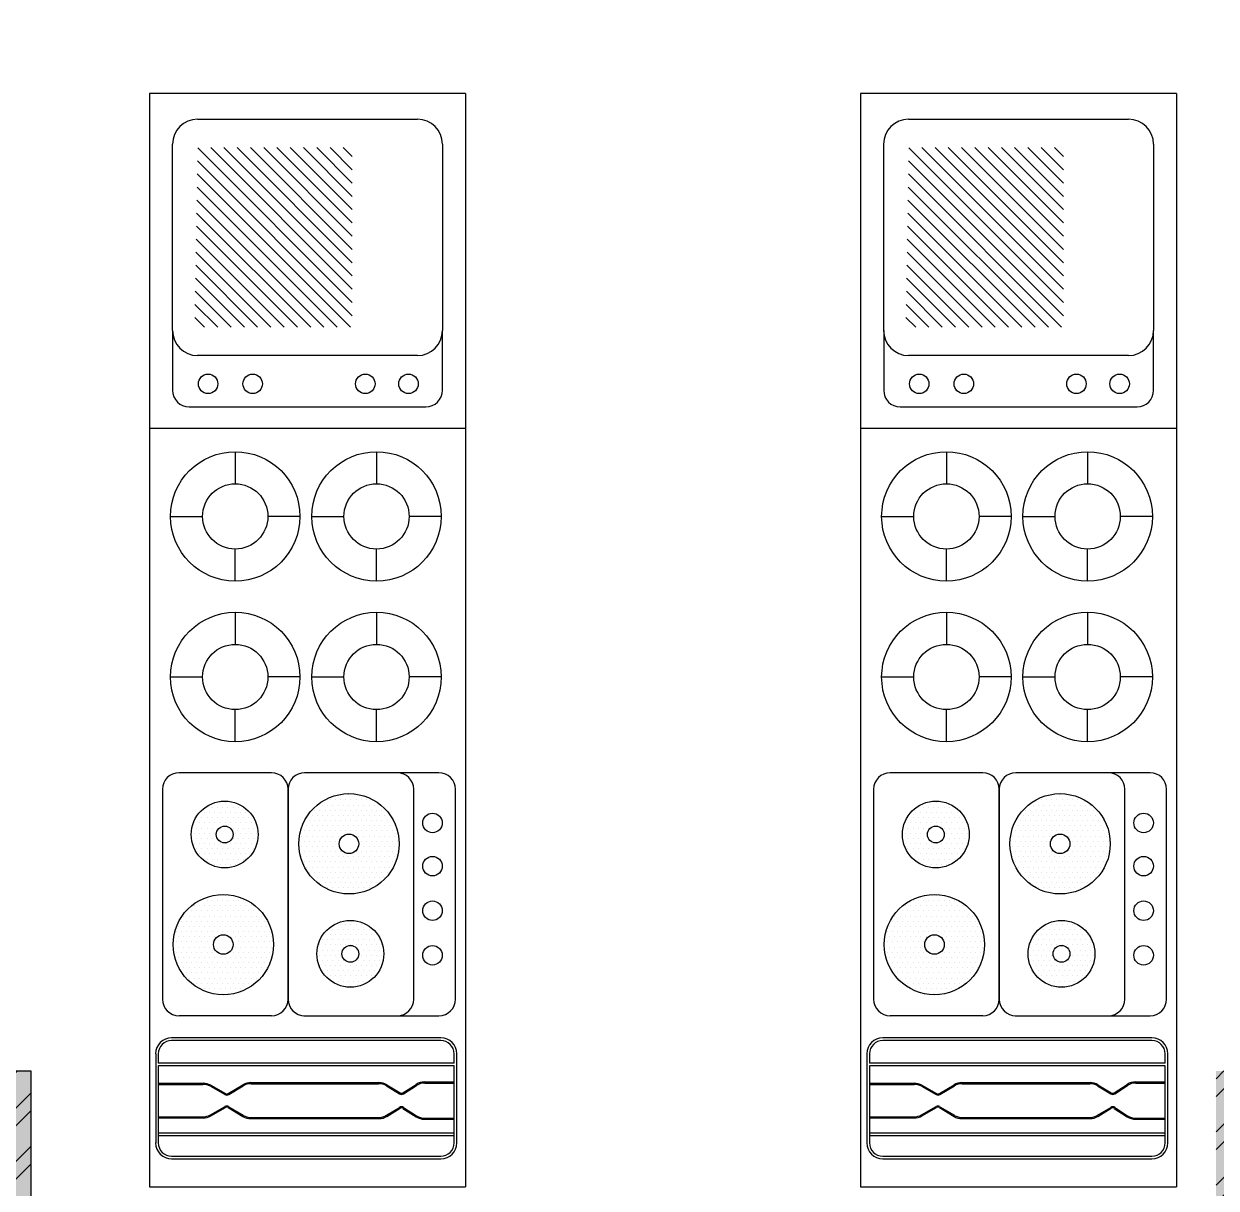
# Model space of a CAD drawing. Header units: millimetres. Extents: x 3409 to 3822, y 896 to 1108.
# Drawn here: x 3468.756 to 3471.774, y 1080.234 to 1083.181 of the extents above; entities that cross this region are included whole.
import ezdxf

# ---------------------------------------------------------------- set-up
doc = ezdxf.new("R2010")
doc.units = ezdxf.units.MM
doc.layers.add('a-epipla', color=8, linetype='Continuous')
doc.layers.add('ypostilwmata', color=232, linetype='Continuous')

# ---------------------------------------------------------------- blocks, each defined once
blk = doc.blocks.new('*X26')
at = {"color": 0}
for p, q in [((105.51402, 122.5058), (105.62727, 122.61905)), ((105.51402, 122.51641), (105.61666, 122.61905)), ((105.51402, 122.52701), (105.60606, 122.61905)), ((105.51402, 122.53762), (105.59545, 122.61905)), ((105.51402, 122.54823), (105.58485, 122.61905)), ((105.51402, 122.55883), (105.57424, 122.61905)), ((105.51402, 122.56944), (105.56363, 122.61905)), ((105.51402, 122.58005), (105.55303, 122.61905)), ((105.51402, 122.59065), (105.54242, 122.61905)), ((105.51402, 122.60126), (105.53181, 122.61905)), ((105.51402, 122.61187), (105.52121, 122.61905)), ((105.51429, 122.49546), (105.63788, 122.61905)), ((105.52471, 122.49527), (105.64848, 122.61905)), ((105.53513, 122.49509), (105.65766, 122.61762)), ((105.54556, 122.49491), (105.65766, 122.60701)), ((105.55598, 122.49472), (105.65766, 122.5964)), ((105.5664, 122.49454), (105.65766, 122.5858)), ((105.57683, 122.49436), (105.65766, 122.57519)), ((105.58725, 122.49417), (105.65766, 122.56458)), ((105.59767, 122.49399), (105.65766, 122.55398)), ((105.6081, 122.49381), (105.65766, 122.54337)), ((105.61852, 122.49363), (105.65766, 122.53276)), ((105.62895, 122.49344), (105.65766, 122.52216)), ((105.63937, 122.49326), (105.65766, 122.51155)), ((105.64979, 122.49308), (105.65766, 122.50094))]:
    blk.add_line(p, q, dxfattribs=at)
blk = doc.blocks.new('*X27')
at = {"color": 0}
for p, q in [((105.7641, 122.8406), (105.7641, 122.8406)), ((105.7734, 122.8406), (105.7734, 122.8406)), ((105.7781, 122.85), (105.7781, 122.85)), ((105.7828, 122.8406), (105.7828, 122.8406)), ((105.7875, 122.85), (105.7875, 122.85)), ((105.7922, 122.8406), (105.7922, 122.8406)), ((105.7969, 122.85), (105.7969, 122.85)), ((105.8016, 122.8406), (105.8016, 122.8406)), ((105.8063, 122.85), (105.8063, 122.85)), ((105.8109, 122.8594), (105.8109, 122.8594)), ((105.8109, 122.8406), (105.8109, 122.8406)), ((105.8156, 122.85), (105.8156, 122.85)), ((105.8203, 122.8594), (105.8203, 122.8594)), ((105.8203, 122.8406), (105.8203, 122.8406)), ((105.825, 122.85), (105.825, 122.85)), ((105.8297, 122.8594), (105.8297, 122.8594)), ((105.8297, 122.8406), (105.8297, 122.8406)), ((105.8344, 122.85), (105.8344, 122.85)), ((105.8391, 122.8594), (105.8391, 122.8594)), ((105.8391, 122.8406), (105.8391, 122.8406)), ((105.8438, 122.85), (105.8438, 122.85)), ((105.8484, 122.8406), (105.8484, 122.8406)), ((105.8531, 122.85), (105.8531, 122.85)), ((105.8578, 122.8406), (105.8578, 122.8406)), ((105.8625, 122.85), (105.8625, 122.85)), ((105.8672, 122.8406), (105.8672, 122.8406)), ((105.8766, 122.8406), (105.8766, 122.8406)), ((105.7547, 122.8219), (105.7547, 122.8219)), ((105.7594, 122.8312), (105.7594, 122.8312)), ((105.7641, 122.8219), (105.7641, 122.8219)), ((105.7687, 122.8312), (105.7687, 122.8312)), ((105.7734, 122.8219), (105.7734, 122.8219)), ((105.7781, 122.8312), (105.7781, 122.8312)), ((105.7828, 122.8219), (105.7828, 122.8219)), ((105.7875, 122.8312), (105.7875, 122.8312)), ((105.7922, 122.8219), (105.7922, 122.8219)), ((105.7969, 122.8312), (105.7969, 122.8312)), ((105.8016, 122.8219), (105.8016, 122.8219)), ((105.8063, 122.8312), (105.8063, 122.8312)), ((105.8109, 122.8219), (105.8109, 122.8219)), ((105.8156, 122.8312), (105.8156, 122.8312)), ((105.8203, 122.8219), (105.8203, 122.8219)), ((105.825, 122.8312), (105.825, 122.8312)), ((105.8297, 122.8219), (105.8297, 122.8219)), ((105.8344, 122.8312), (105.8344, 122.8312)), ((105.8391, 122.8219), (105.8391, 122.8219)), ((105.8438, 122.8312), (105.8438, 122.8312)), ((105.8484, 122.8219), (105.8484, 122.8219)), ((105.8531, 122.8312), (105.8531, 122.8312)), ((105.8578, 122.8219), (105.8578, 122.8219)), ((105.8625, 122.8312), (105.8625, 122.8312)), ((105.8672, 122.8219), (105.8672, 122.8219)), ((105.8719, 122.8312), (105.8719, 122.8312)), ((105.8766, 122.8219), (105.8766, 122.8219)), ((105.8812, 122.8312), (105.8812, 122.8312)), ((105.8859, 122.8219), (105.8859, 122.8219)), ((105.8953, 122.8219), (105.8953, 122.8219)), ((105.7453, 122.8031), (105.7453, 122.8031)), ((105.75, 122.8125), (105.75, 122.8125)), ((105.7547, 122.8031), (105.7547, 122.8031)), ((105.7594, 122.8125), (105.7594, 122.8125)), ((105.7641, 122.8031), (105.7641, 122.8031)), ((105.7687, 122.8125), (105.7687, 122.8125)), ((105.7734, 122.8031), (105.7734, 122.8031)), ((105.7781, 122.8125), (105.7781, 122.8125)), ((105.7828, 122.8031), (105.7828, 122.8031)), ((105.7875, 122.8125), (105.7875, 122.8125)), ((105.7922, 122.8031), (105.7922, 122.8031)), ((105.7969, 122.8125), (105.7969, 122.8125)), ((105.8016, 122.8031), (105.8016, 122.8031)), ((105.8063, 122.8125), (105.8063, 122.8125)), ((105.8109, 122.8031), (105.8109, 122.8031)), ((105.8156, 122.8125), (105.8156, 122.8125)), ((105.8203, 122.8031), (105.8203, 122.8031)), ((105.825, 122.8125), (105.825, 122.8125)), ((105.8297, 122.8031), (105.8297, 122.8031)), ((105.8344, 122.8125), (105.8344, 122.8125)), ((105.8391, 122.8031), (105.8391, 122.8031)), ((105.8438, 122.8125), (105.8438, 122.8125)), ((105.8484, 122.8031), (105.8484, 122.8031)), ((105.8531, 122.8125), (105.8531, 122.8125)), ((105.8578, 122.8031), (105.8578, 122.8031)), ((105.8625, 122.8125), (105.8625, 122.8125)), ((105.8672, 122.8031), (105.8672, 122.8031)), ((105.8719, 122.8125), (105.8719, 122.8125)), ((105.8766, 122.8031), (105.8766, 122.8031)), ((105.8812, 122.8125), (105.8812, 122.8125)), ((105.8859, 122.8031), (105.8859, 122.8031)), ((105.8906, 122.8125), (105.8906, 122.8125)), ((105.8953, 122.8031), (105.8953, 122.8031)), ((105.9, 122.8125), (105.9, 122.8125)), ((105.9047, 122.8031), (105.9047, 122.8031)), ((105.7359, 122.7844), (105.7359, 122.7844)), ((105.7406, 122.7938), (105.7406, 122.7938)), ((105.7453, 122.7844), (105.7453, 122.7844)), ((105.75, 122.7938), (105.75, 122.7938)), ((105.7547, 122.7844), (105.7547, 122.7844)), ((105.7594, 122.7938), (105.7594, 122.7938)), ((105.7641, 122.7844), (105.7641, 122.7844)), ((105.7687, 122.7938), (105.7687, 122.7938)), ((105.7734, 122.7844), (105.7734, 122.7844)), ((105.7781, 122.7938), (105.7781, 122.7938)), ((105.7828, 122.7844), (105.7828, 122.7844)), ((105.7875, 122.7938), (105.7875, 122.7938)), ((105.7922, 122.7844), (105.7922, 122.7844)), ((105.7969, 122.7938), (105.7969, 122.7938)), ((105.8016, 122.7844), (105.8016, 122.7844)), ((105.8063, 122.7938), (105.8063, 122.7938)), ((105.8156, 122.7938), (105.8156, 122.7938)), ((105.825, 122.7938), (105.825, 122.7938)), ((105.8344, 122.7938), (105.8344, 122.7938)), ((105.8391, 122.7844), (105.8391, 122.7844)), ((105.8438, 122.7938), (105.8438, 122.7938)), ((105.8484, 122.7844), (105.8484, 122.7844)), ((105.8531, 122.7938), (105.8531, 122.7938)), ((105.8578, 122.7844), (105.8578, 122.7844)), ((105.8625, 122.7938), (105.8625, 122.7938)), ((105.8672, 122.7844), (105.8672, 122.7844)), ((105.8719, 122.7938), (105.8719, 122.7938)), ((105.8766, 122.7844), (105.8766, 122.7844)), ((105.8812, 122.7938), (105.8812, 122.7938)), ((105.8859, 122.7844), (105.8859, 122.7844)), ((105.8906, 122.7938), (105.8906, 122.7938)), ((105.8953, 122.7844), (105.8953, 122.7844)), ((105.9, 122.7938), (105.9, 122.7938)), ((105.9047, 122.7844), (105.9047, 122.7844)), ((105.7313, 122.775), (105.7313, 122.775)), ((105.7359, 122.7656), (105.7359, 122.7656)), ((105.7406, 122.775), (105.7406, 122.775)), ((105.7406, 122.7562), (105.7406, 122.7562)), ((105.7453, 122.7656), (105.7453, 122.7656)), ((105.75, 122.775), (105.75, 122.775)), ((105.75, 122.7562), (105.75, 122.7562)), ((105.7547, 122.7656), (105.7547, 122.7656)), ((105.7594, 122.775), (105.7594, 122.775)), ((105.7594, 122.7562), (105.7594, 122.7562)), ((105.7641, 122.7656), (105.7641, 122.7656)), ((105.7687, 122.775), (105.7687, 122.775)), ((105.7687, 122.7562), (105.7687, 122.7562)), ((105.7734, 122.7656), (105.7734, 122.7656)), ((105.7781, 122.775), (105.7781, 122.775)), ((105.7781, 122.7562), (105.7781, 122.7562)), ((105.7828, 122.7656), (105.7828, 122.7656)), ((105.7875, 122.775), (105.7875, 122.775)), ((105.7875, 122.7562), (105.7875, 122.7562)), ((105.7922, 122.7656), (105.7922, 122.7656)), ((105.7969, 122.775), (105.7969, 122.775)), ((105.7969, 122.7562), (105.7969, 122.7562)), ((105.8016, 122.7656), (105.8016, 122.7656)), ((105.8063, 122.7562), (105.8063, 122.7562)), ((105.8344, 122.7562), (105.8344, 122.7562)), ((105.8391, 122.7656), (105.8391, 122.7656)), ((105.8438, 122.775), (105.8438, 122.775)), ((105.8438, 122.7562), (105.8438, 122.7562)), ((105.8484, 122.7656), (105.8484, 122.7656)), ((105.8531, 122.775), (105.8531, 122.775)), ((105.8531, 122.7562), (105.8531, 122.7562)), ((105.8578, 122.7656), (105.8578, 122.7656)), ((105.8625, 122.775), (105.8625, 122.775)), ((105.8625, 122.7562), (105.8625, 122.7562)), ((105.8672, 122.7656), (105.8672, 122.7656)), ((105.8719, 122.775), (105.8719, 122.775)), ((105.8719, 122.7562), (105.8719, 122.7562)), ((105.8766, 122.7656), (105.8766, 122.7656)), ((105.8812, 122.775), (105.8812, 122.775)), ((105.8812, 122.7562), (105.8812, 122.7562)), ((105.8859, 122.7656), (105.8859, 122.7656)), ((105.8906, 122.775), (105.8906, 122.775)), ((105.8906, 122.7562), (105.8906, 122.7562)), ((105.8953, 122.7656), (105.8953, 122.7656)), ((105.9, 122.775), (105.9, 122.775)), ((105.9, 122.7562), (105.9, 122.7562)), ((105.9047, 122.7656), (105.9047, 122.7656)), ((105.9094, 122.775), (105.9094, 122.775)), ((105.9094, 122.7562), (105.9094, 122.7562)), ((105.7359, 122.7469), (105.7359, 122.7469)), ((105.7406, 122.7375), (105.7406, 122.7375)), ((105.7453, 122.7469), (105.7453, 122.7469)), ((105.75, 122.7375), (105.75, 122.7375)), ((105.7547, 122.7469), (105.7547, 122.7469)), ((105.7594, 122.7375), (105.7594, 122.7375)), ((105.7641, 122.7469), (105.7641, 122.7469)), ((105.7687, 122.7375), (105.7687, 122.7375)), ((105.7734, 122.7469), (105.7734, 122.7469)), ((105.7781, 122.7375), (105.7781, 122.7375)), ((105.7828, 122.7469), (105.7828, 122.7469)), ((105.7875, 122.7375), (105.7875, 122.7375)), ((105.7922, 122.7469), (105.7922, 122.7469)), ((105.7969, 122.7375), (105.7969, 122.7375)), ((105.8016, 122.7469), (105.8016, 122.7469)), ((105.8063, 122.7375), (105.8063, 122.7375)), ((105.8109, 122.7469), (105.8109, 122.7469)), ((105.8156, 122.7375), (105.8156, 122.7375)), ((105.8203, 122.7469), (105.8203, 122.7469)), ((105.825, 122.7375), (105.825, 122.7375)), ((105.8297, 122.7469), (105.8297, 122.7469)), ((105.8344, 122.7375), (105.8344, 122.7375)), ((105.8391, 122.7469), (105.8391, 122.7469)), ((105.8438, 122.7375), (105.8438, 122.7375)), ((105.8484, 122.7469), (105.8484, 122.7469)), ((105.8531, 122.7375), (105.8531, 122.7375)), ((105.8578, 122.7469), (105.8578, 122.7469)), ((105.8625, 122.7375), (105.8625, 122.7375)), ((105.8672, 122.7469), (105.8672, 122.7469)), ((105.8719, 122.7375), (105.8719, 122.7375)), ((105.8766, 122.7469), (105.8766, 122.7469)), ((105.8812, 122.7375), (105.8812, 122.7375)), ((105.8859, 122.7469), (105.8859, 122.7469)), ((105.8906, 122.7375), (105.8906, 122.7375)), ((105.8953, 122.7469), (105.8953, 122.7469)), ((105.9, 122.7375), (105.9, 122.7375)), ((105.9047, 122.7469), (105.9047, 122.7469)), ((105.7453, 122.7281), (105.7453, 122.7281)), ((105.75, 122.7188), (105.75, 122.7188)), ((105.7547, 122.7281), (105.7547, 122.7281)), ((105.7594, 122.7188), (105.7594, 122.7188)), ((105.7641, 122.7281), (105.7641, 122.7281)), ((105.7687, 122.7188), (105.7687, 122.7188)), ((105.7734, 122.7281), (105.7734, 122.7281)), ((105.7781, 122.7188), (105.7781, 122.7188)), ((105.7828, 122.7281), (105.7828, 122.7281)), ((105.7875, 122.7188), (105.7875, 122.7188)), ((105.7922, 122.7281), (105.7922, 122.7281)), ((105.7969, 122.7188), (105.7969, 122.7188)), ((105.8016, 122.7281), (105.8016, 122.7281)), ((105.8063, 122.7188), (105.8063, 122.7188)), ((105.8109, 122.7281), (105.8109, 122.7281)), ((105.8156, 122.7188), (105.8156, 122.7188)), ((105.8203, 122.7281), (105.8203, 122.7281)), ((105.825, 122.7188), (105.825, 122.7188)), ((105.8297, 122.7281), (105.8297, 122.7281)), ((105.8344, 122.7188), (105.8344, 122.7188)), ((105.8391, 122.7281), (105.8391, 122.7281)), ((105.8438, 122.7188), (105.8438, 122.7188)), ((105.8484, 122.7281), (105.8484, 122.7281)), ((105.8531, 122.7188), (105.8531, 122.7188)), ((105.8578, 122.7281), (105.8578, 122.7281)), ((105.8625, 122.7188), (105.8625, 122.7188)), ((105.8672, 122.7281), (105.8672, 122.7281)), ((105.8719, 122.7188), (105.8719, 122.7188)), ((105.8766, 122.7281), (105.8766, 122.7281)), ((105.8812, 122.7188), (105.8812, 122.7188)), ((105.8859, 122.7281), (105.8859, 122.7281)), ((105.8906, 122.7188), (105.8906, 122.7188)), ((105.8953, 122.7281), (105.8953, 122.7281)), ((105.7547, 122.7094), (105.7547, 122.7094)), ((105.7641, 122.7094), (105.7641, 122.7094)), ((105.7687, 122.7), (105.7687, 122.7)), ((105.7734, 122.7094), (105.7734, 122.7094)), ((105.7781, 122.7), (105.7781, 122.7)), ((105.7828, 122.7094), (105.7828, 122.7094)), ((105.7828, 122.6906), (105.7828, 122.6906)), ((105.7875, 122.7), (105.7875, 122.7)), ((105.7922, 122.7094), (105.7922, 122.7094)), ((105.7922, 122.6906), (105.7922, 122.6906)), ((105.7969, 122.7), (105.7969, 122.7)), ((105.8016, 122.7094), (105.8016, 122.7094)), ((105.8016, 122.6906), (105.8016, 122.6906)), ((105.8063, 122.7), (105.8063, 122.7)), ((105.8109, 122.7094), (105.8109, 122.7094)), ((105.8109, 122.6906), (105.8109, 122.6906)), ((105.8156, 122.7), (105.8156, 122.7)), ((105.8203, 122.7094), (105.8203, 122.7094)), ((105.8203, 122.6906), (105.8203, 122.6906)), ((105.825, 122.7), (105.825, 122.7)), ((105.8297, 122.7094), (105.8297, 122.7094)), ((105.8297, 122.6906), (105.8297, 122.6906)), ((105.8344, 122.7), (105.8344, 122.7)), ((105.8391, 122.7094), (105.8391, 122.7094)), ((105.8391, 122.6906), (105.8391, 122.6906)), ((105.8438, 122.7), (105.8438, 122.7)), ((105.8484, 122.7094), (105.8484, 122.7094)), ((105.8484, 122.6906), (105.8484, 122.6906)), ((105.8531, 122.7), (105.8531, 122.7)), ((105.8578, 122.7094), (105.8578, 122.7094)), ((105.8578, 122.6906), (105.8578, 122.6906)), ((105.8625, 122.7), (105.8625, 122.7)), ((105.8672, 122.7094), (105.8672, 122.7094)), ((105.8719, 122.7), (105.8719, 122.7)), ((105.8766, 122.7094), (105.8766, 122.7094)), ((105.8859, 122.7094), (105.8859, 122.7094)), ((105.8063, 122.6813), (105.8063, 122.6813)), ((105.8156, 122.6813), (105.8156, 122.6813)), ((105.825, 122.6813), (105.825, 122.6813)), ((105.8344, 122.6813), (105.8344, 122.6813))]:
    blk.add_line(p, q, dxfattribs=at)
blk = doc.blocks.new('*X28')
at = {"color": 0}
for p, q in [((105.7969, 122.625), (105.7969, 122.625)), ((105.8063, 122.625), (105.8063, 122.625)), ((105.8156, 122.625), (105.8156, 122.625)), ((105.825, 122.625), (105.825, 122.625)), ((105.8344, 122.625), (105.8344, 122.625)), ((105.8438, 122.625), (105.8438, 122.625)), ((105.7781, 122.6063), (105.7781, 122.6063)), ((105.7875, 122.6063), (105.7875, 122.6063)), ((105.7922, 122.6156), (105.7922, 122.6156)), ((105.7969, 122.6063), (105.7969, 122.6063)), ((105.8016, 122.6156), (105.8016, 122.6156)), ((105.8063, 122.6063), (105.8063, 122.6063)), ((105.8109, 122.6156), (105.8109, 122.6156)), ((105.8156, 122.6063), (105.8156, 122.6063)), ((105.8203, 122.6156), (105.8203, 122.6156)), ((105.825, 122.6063), (105.825, 122.6063)), ((105.8297, 122.6156), (105.8297, 122.6156)), ((105.8344, 122.6063), (105.8344, 122.6063)), ((105.8391, 122.6156), (105.8391, 122.6156)), ((105.8438, 122.6063), (105.8438, 122.6063)), ((105.8484, 122.6156), (105.8484, 122.6156)), ((105.8531, 122.6063), (105.8531, 122.6063)), ((105.8578, 122.6156), (105.8578, 122.6156)), ((105.8625, 122.6063), (105.8625, 122.6063)), ((105.8719, 122.6063), (105.8719, 122.6063)), ((105.7687, 122.5875), (105.7687, 122.5875)), ((105.7734, 122.5969), (105.7734, 122.5969)), ((105.7781, 122.5875), (105.7781, 122.5875)), ((105.7828, 122.5969), (105.7828, 122.5969)), ((105.7875, 122.5875), (105.7875, 122.5875)), ((105.7922, 122.5969), (105.7922, 122.5969)), ((105.7969, 122.5875), (105.7969, 122.5875)), ((105.8016, 122.5969), (105.8016, 122.5969)), ((105.8063, 122.5875), (105.8063, 122.5875)), ((105.8109, 122.5969), (105.8109, 122.5969)), ((105.8156, 122.5875), (105.8156, 122.5875)), ((105.8203, 122.5969), (105.8203, 122.5969)), ((105.825, 122.5875), (105.825, 122.5875)), ((105.8297, 122.5969), (105.8297, 122.5969)), ((105.8344, 122.5875), (105.8344, 122.5875)), ((105.8391, 122.5969), (105.8391, 122.5969)), ((105.8438, 122.5875), (105.8438, 122.5875)), ((105.8484, 122.5969), (105.8484, 122.5969)), ((105.8531, 122.5875), (105.8531, 122.5875)), ((105.8578, 122.5969), (105.8578, 122.5969)), ((105.8625, 122.5875), (105.8625, 122.5875)), ((105.8672, 122.5969), (105.8672, 122.5969)), ((105.8719, 122.5875), (105.8719, 122.5875)), ((105.8766, 122.5969), (105.8766, 122.5969)), ((105.8812, 122.5875), (105.8812, 122.5875)), ((105.7641, 122.5781), (105.7641, 122.5781)), ((105.7687, 122.5687), (105.7687, 122.5687)), ((105.7734, 122.5781), (105.7734, 122.5781)), ((105.7781, 122.5687), (105.7781, 122.5687)), ((105.7828, 122.5781), (105.7828, 122.5781)), ((105.7875, 122.5687), (105.7875, 122.5687)), ((105.7922, 122.5781), (105.7922, 122.5781)), ((105.7969, 122.5687), (105.7969, 122.5687)), ((105.8016, 122.5781), (105.8016, 122.5781)), ((105.8063, 122.5687), (105.8063, 122.5687)), ((105.8391, 122.5781), (105.8391, 122.5781)), ((105.8438, 122.5687), (105.8438, 122.5687)), ((105.8484, 122.5781), (105.8484, 122.5781)), ((105.8531, 122.5687), (105.8531, 122.5687)), ((105.8578, 122.5781), (105.8578, 122.5781)), ((105.8625, 122.5687), (105.8625, 122.5687)), ((105.8672, 122.5781), (105.8672, 122.5781)), ((105.8719, 122.5687), (105.8719, 122.5687)), ((105.8766, 122.5781), (105.8766, 122.5781)), ((105.8812, 122.5687), (105.8812, 122.5687)), ((105.7687, 122.55), (105.7687, 122.55)), ((105.7734, 122.5594), (105.7734, 122.5594)), ((105.7734, 122.5406), (105.7734, 122.5406)), ((105.7781, 122.55), (105.7781, 122.55)), ((105.7828, 122.5594), (105.7828, 122.5594)), ((105.7828, 122.5406), (105.7828, 122.5406)), ((105.7875, 122.55), (105.7875, 122.55)), ((105.7922, 122.5594), (105.7922, 122.5594)), ((105.7922, 122.5406), (105.7922, 122.5406)), ((105.7969, 122.55), (105.7969, 122.55)), ((105.8016, 122.5594), (105.8016, 122.5594)), ((105.8016, 122.5406), (105.8016, 122.5406)), ((105.8063, 122.55), (105.8063, 122.55)), ((105.8109, 122.5594), (105.8109, 122.5594)), ((105.8109, 122.5406), (105.8109, 122.5406)), ((105.8156, 122.55), (105.8156, 122.55)), ((105.8203, 122.5406), (105.8203, 122.5406)), ((105.825, 122.55), (105.825, 122.55)), ((105.8297, 122.5406), (105.8297, 122.5406)), ((105.8344, 122.55), (105.8344, 122.55)), ((105.8391, 122.5594), (105.8391, 122.5594)), ((105.8391, 122.5406), (105.8391, 122.5406)), ((105.8438, 122.55), (105.8438, 122.55)), ((105.8484, 122.5594), (105.8484, 122.5594)), ((105.8484, 122.5406), (105.8484, 122.5406)), ((105.8531, 122.55), (105.8531, 122.55)), ((105.8578, 122.5594), (105.8578, 122.5594)), ((105.8578, 122.5406), (105.8578, 122.5406)), ((105.8625, 122.55), (105.8625, 122.55)), ((105.8672, 122.5594), (105.8672, 122.5594)), ((105.8672, 122.5406), (105.8672, 122.5406)), ((105.8719, 122.55), (105.8719, 122.55)), ((105.8766, 122.5594), (105.8766, 122.5594)), ((105.7875, 122.5312), (105.7875, 122.5312)), ((105.7922, 122.5219), (105.7922, 122.5219)), ((105.7969, 122.5312), (105.7969, 122.5312)), ((105.8016, 122.5219), (105.8016, 122.5219)), ((105.8063, 122.5312), (105.8063, 122.5312)), ((105.8109, 122.5219), (105.8109, 122.5219)), ((105.8156, 122.5312), (105.8156, 122.5312)), ((105.8203, 122.5219), (105.8203, 122.5219)), ((105.825, 122.5312), (105.825, 122.5312)), ((105.8297, 122.5219), (105.8297, 122.5219)), ((105.8344, 122.5312), (105.8344, 122.5312)), ((105.8391, 122.5219), (105.8391, 122.5219)), ((105.8438, 122.5312), (105.8438, 122.5312)), ((105.8484, 122.5219), (105.8484, 122.5219)), ((105.8531, 122.5312), (105.8531, 122.5312)), ((105.8578, 122.5219), (105.8578, 122.5219)), ((105.8625, 122.5312), (105.8625, 122.5312)), ((105.8156, 122.5125), (105.8156, 122.5125)), ((105.825, 122.5125), (105.825, 122.5125)), ((105.8344, 122.5125), (105.8344, 122.5125))]:
    blk.add_line(p, q, dxfattribs=at)

msp = doc.modelspace()

# ---------------------------------------------------------------- hatches: boundary and pattern name
at = {"layer": 'a-epipla'}
h = msp.add_hatch(dxfattribs=at)
h.set_pattern_fill('ANSI32', color=256, scale=0.01)
h.paths.add_polyline_path([(3418.174, 1084.9311), (3417.774, 1084.9311), (3417.774, 1084.5311), (3418.174, 1084.5311)])
h.paths.add_polyline_path([(3421.574, 1084.9311), (3421.174, 1084.9311), (3421.174, 1084.5311), (3421.574, 1084.5311)])
h.paths.add_polyline_path([(3424.974, 1084.9311), (3424.574, 1084.9311), (3424.574, 1084.5311), (3424.974, 1084.5311)])
h.paths.add_polyline_path([(3428.374, 1084.9311), (3427.974, 1084.9311), (3427.974, 1084.5311), (3428.374, 1084.5311)])
h.paths.add_polyline_path([(3431.774, 1084.9311), (3431.374, 1084.9311), (3431.374, 1084.5311), (3431.774, 1084.5311)])
h.paths.add_polyline_path([(3431.774, 1080.5312), (3431.374, 1080.5312), (3431.374, 1080.1312), (3431.774, 1080.1312)])
h.paths.add_polyline_path([(3428.374, 1080.5311), (3427.974, 1080.5311), (3427.974, 1080.1311), (3428.374, 1080.1311)])
h.paths.add_polyline_path([(3424.974, 1080.5311), (3424.574, 1080.5311), (3424.574, 1080.1311), (3424.974, 1080.1311)])
h.paths.add_polyline_path([(3421.574, 1080.5311), (3421.174, 1080.5311), (3421.174, 1080.1311), (3421.574, 1080.1311)])
h.paths.add_polyline_path([(3418.174, 1080.5311), (3417.774, 1080.5311), (3417.774, 1080.1311), (3418.174, 1080.1311)])
h.paths.add_polyline_path([(3435.174, 1084.9311), (3434.774, 1084.9311), (3434.774, 1084.5311), (3435.174, 1084.5311)])
h.paths.add_polyline_path([(3438.574, 1084.9311), (3438.174, 1084.9311), (3438.174, 1084.5311), (3438.574, 1084.5311)])
h.paths.add_polyline_path([(3441.974, 1084.9311), (3441.574, 1084.9311), (3441.574, 1084.5311), (3441.974, 1084.5311)])
h.paths.add_polyline_path([(3445.374, 1084.9311), (3444.974, 1084.9311), (3444.974, 1084.5311), (3445.374, 1084.5311)])
h.paths.add_polyline_path([(3445.374, 1080.5311), (3444.974, 1080.5311), (3444.974, 1080.1311), (3445.374, 1080.1311)])
h.paths.add_polyline_path([(3441.974, 1080.5311), (3441.574, 1080.5311), (3441.574, 1080.1311), (3441.974, 1080.1311)])
h.paths.add_polyline_path([(3438.574, 1080.5311), (3438.174, 1080.5311), (3438.174, 1080.1311), (3438.574, 1080.1311)])
h.paths.add_polyline_path([(3435.174, 1080.5312), (3434.774, 1080.5312), (3434.774, 1080.1312), (3435.174, 1080.1312)])
h.paths.add_polyline_path([(3451.774, 1084.9311), (3451.374, 1084.9311), (3451.374, 1084.5311), (3451.774, 1084.5311)])
h.paths.add_polyline_path([(3455.174, 1084.9311), (3454.774, 1084.9311), (3454.774, 1084.5311), (3455.174, 1084.5311)])
h.paths.add_polyline_path([(3458.574, 1084.9311), (3458.174, 1084.9311), (3458.174, 1084.5311), (3458.574, 1084.5311)])
h.paths.add_polyline_path([(3461.974, 1084.9311), (3461.574, 1084.9311), (3461.574, 1084.5311), (3461.974, 1084.5311)])
h.paths.add_polyline_path([(3451.774, 1080.5311), (3451.374, 1080.5311), (3451.374, 1080.1311), (3451.774, 1080.1311)])
h.paths.add_polyline_path([(3455.174, 1080.5311), (3454.774, 1080.5311), (3454.774, 1080.1311), (3455.174, 1080.1311)])
h.paths.add_polyline_path([(3458.574, 1080.5311), (3458.174, 1080.5311), (3458.174, 1080.1311), (3458.574, 1080.1311)])
h.paths.add_polyline_path([(3461.974, 1080.5312), (3461.574, 1080.5312), (3461.574, 1080.1312), (3461.974, 1080.1312)])
h.paths.add_polyline_path([(3465.374, 1084.9311), (3464.974, 1084.9311), (3464.974, 1084.5311), (3465.374, 1084.5311)])
h.paths.add_polyline_path([(3468.774, 1084.9311), (3468.374, 1084.9311), (3468.374, 1084.5311), (3468.774, 1084.5311)])
h.paths.add_polyline_path([(3472.174, 1084.9311), (3471.774, 1084.9311), (3471.774, 1084.5311), (3472.174, 1084.5311)])
h.paths.add_polyline_path([(3475.574, 1084.9311), (3475.174, 1084.9311), (3475.174, 1084.5311), (3475.574, 1084.5311)])
h.paths.add_polyline_path([(3478.974, 1084.9311), (3478.574, 1084.9311), (3478.574, 1084.5311), (3478.974, 1084.5311)])
h.paths.add_polyline_path([(3478.974, 1080.5311), (3478.574, 1080.5311), (3478.574, 1080.1311), (3478.974, 1080.1311)])
h.paths.add_polyline_path([(3475.574, 1080.5311), (3475.174, 1080.5311), (3475.174, 1080.1311), (3475.574, 1080.1311)])
h.paths.add_polyline_path([(3472.174, 1080.5311), (3471.774, 1080.5311), (3471.774, 1080.1311), (3472.174, 1080.1311)])
h.paths.add_polyline_path([(3468.774, 1080.5311), (3468.374, 1080.5311), (3468.374, 1080.1311), (3468.774, 1080.1311)])
h.paths.add_polyline_path([(3465.374, 1080.5312), (3464.974, 1080.5312), (3464.974, 1080.1312), (3465.374, 1080.1312)])
h = msp.add_hatch(dxfattribs=at)
h.set_pattern_fill('AR-CONC', color=256, scale=0.00088)
h.paths.add_polyline_path([(3418.174, 1084.9311), (3417.774, 1084.9311), (3417.774, 1084.5311), (3418.174, 1084.5311)])
h.paths.add_polyline_path([(3421.574, 1084.9311), (3421.174, 1084.9311), (3421.174, 1084.5311), (3421.574, 1084.5311)])
h.paths.add_polyline_path([(3418.174, 1080.5311), (3417.774, 1080.5311), (3417.774, 1080.1311), (3418.174, 1080.1311)])
h.paths.add_polyline_path([(3421.574, 1080.5311), (3421.174, 1080.5311), (3421.174, 1080.1311), (3421.574, 1080.1311)])
h.paths.add_polyline_path([(3424.974, 1084.9311), (3424.574, 1084.9311), (3424.574, 1084.5311), (3424.974, 1084.5311)])
h.paths.add_polyline_path([(3424.974, 1080.5311), (3424.574, 1080.5311), (3424.574, 1080.1311), (3424.974, 1080.1311)])
h.paths.add_polyline_path([(3428.374, 1080.5311), (3427.974, 1080.5311), (3427.974, 1080.1311), (3428.374, 1080.1311)])
h.paths.add_polyline_path([(3428.374, 1084.9311), (3427.974, 1084.9311), (3427.974, 1084.5311), (3428.374, 1084.5311)])
h.paths.add_polyline_path([(3431.774, 1084.9311), (3431.374, 1084.9311), (3431.374, 1084.5311), (3431.774, 1084.5311)])
h.paths.add_polyline_path([(3431.774, 1080.5312), (3431.374, 1080.5312), (3431.374, 1080.1312), (3431.774, 1080.1312)])
h.paths.add_polyline_path([(3435.174, 1080.5312), (3434.774, 1080.5312), (3434.774, 1080.1312), (3435.174, 1080.1312)])
h.paths.add_polyline_path([(3435.174, 1084.9311), (3434.774, 1084.9311), (3434.774, 1084.5311), (3435.174, 1084.5311)])
h.paths.add_polyline_path([(3438.574, 1084.9311), (3438.174, 1084.9311), (3438.174, 1084.5311), (3438.574, 1084.5311)])
h.paths.add_polyline_path([(3438.574, 1080.5311), (3438.174, 1080.5311), (3438.174, 1080.1311), (3438.574, 1080.1311)])
h.paths.add_polyline_path([(3441.974, 1084.9311), (3441.574, 1084.9311), (3441.574, 1084.5311), (3441.974, 1084.5311)])
h.paths.add_polyline_path([(3441.974, 1080.5311), (3441.574, 1080.5311), (3441.574, 1080.1311), (3441.974, 1080.1311)])
h.paths.add_polyline_path([(3445.374, 1084.9311), (3444.974, 1084.9311), (3444.974, 1084.5311), (3445.374, 1084.5311)])
h.paths.add_polyline_path([(3445.374, 1080.5311), (3444.974, 1080.5311), (3444.974, 1080.1311), (3445.374, 1080.1311)])
h.paths.add_polyline_path([(3451.774, 1084.9311), (3451.374, 1084.9311), (3451.374, 1084.5311), (3451.774, 1084.5311)])
h.paths.add_polyline_path([(3455.174, 1084.9311), (3454.774, 1084.9311), (3454.774, 1084.5311), (3455.174, 1084.5311)])
h.paths.add_polyline_path([(3451.774, 1080.5311), (3451.374, 1080.5311), (3451.374, 1080.1311), (3451.774, 1080.1311)])
h.paths.add_polyline_path([(3455.174, 1080.5311), (3454.774, 1080.5311), (3454.774, 1080.1311), (3455.174, 1080.1311)])
h.paths.add_polyline_path([(3458.574, 1084.9311), (3458.174, 1084.9311), (3458.174, 1084.5311), (3458.574, 1084.5311)])
h.paths.add_polyline_path([(3458.574, 1080.5311), (3458.174, 1080.5311), (3458.174, 1080.1311), (3458.574, 1080.1311)])
h.paths.add_polyline_path([(3461.974, 1084.9311), (3461.574, 1084.9311), (3461.574, 1084.5311), (3461.974, 1084.5311)])
h.paths.add_polyline_path([(3461.974, 1080.5312), (3461.574, 1080.5312), (3461.574, 1080.1312), (3461.974, 1080.1312)])
h.paths.add_polyline_path([(3465.374, 1084.9311), (3464.974, 1084.9311), (3464.974, 1084.5311), (3465.374, 1084.5311)])
h.paths.add_polyline_path([(3465.374, 1080.5312), (3464.974, 1080.5312), (3464.974, 1080.1312), (3465.374, 1080.1312)])
h.paths.add_polyline_path([(3468.774, 1084.9311), (3468.374, 1084.9311), (3468.374, 1084.5311), (3468.774, 1084.5311)])
h.paths.add_polyline_path([(3468.774, 1080.5311), (3468.374, 1080.5311), (3468.374, 1080.1311), (3468.774, 1080.1311)])
h.paths.add_polyline_path([(3472.174, 1084.9311), (3471.774, 1084.9311), (3471.774, 1084.5311), (3472.174, 1084.5311)])
h.paths.add_polyline_path([(3472.174, 1080.5311), (3471.774, 1080.5311), (3471.774, 1080.1311), (3472.174, 1080.1311)])
h.paths.add_polyline_path([(3475.574, 1084.9311), (3475.174, 1084.9311), (3475.174, 1084.5311), (3475.574, 1084.5311)])
h.paths.add_polyline_path([(3475.574, 1080.5311), (3475.174, 1080.5311), (3475.174, 1080.1311), (3475.574, 1080.1311)])
h.paths.add_polyline_path([(3478.974, 1080.5311), (3478.574, 1080.5311), (3478.574, 1080.1311), (3478.974, 1080.1311)])
h.paths.add_polyline_path([(3478.974, 1084.9311), (3478.574, 1084.9311), (3478.574, 1084.5311), (3478.974, 1084.5311)])

# ---------------------------------------------------------------- linework, layer by layer
for p, q in [((3469.874, 1083.0045), (3469.074, 1083.0045)), ((3469.074, 1083.0045), (3469.074, 1082.1568)), ((3469.874, 1083.0045), (3469.874, 1080.2377)), ((3471.674, 1083.0045), (3470.874, 1083.0045)), ((3470.874, 1083.0045), (3470.874, 1082.1568)), ((3471.674, 1083.0045), (3471.674, 1080.2377)), ((3469.1957, 1082.9397), (3469.7523, 1082.9397)), ((3470.9957, 1082.9397), (3471.5523, 1082.9397)), ((3469.1325, 1082.4048), (3469.1325, 1082.8764)), ((3469.8156, 1082.8764), (3469.8156, 1082.4048)), ((3470.9325, 1082.4048), (3470.9325, 1082.8764)), ((3471.6156, 1082.8764), (3471.6156, 1082.4048)), ((3469.1325, 1082.4048), (3469.1325, 1082.2536)), ((3469.8156, 1082.2536), (3469.8156, 1082.4048)), ((3470.9325, 1082.4048), (3470.9325, 1082.2536)), ((3471.6156, 1082.2536), (3471.6156, 1082.4048)), ((3469.7523, 1082.3415), (3469.1957, 1082.3415)), ((3471.5523, 1082.3415), (3470.9957, 1082.3415)), ((3469.1744, 1082.2116), (3469.7737, 1082.2116)), ((3470.9744, 1082.2116), (3471.5737, 1082.2116)), ((3469.874, 1082.1568), (3469.074, 1082.1568)), ((3469.074, 1082.1568), (3469.074, 1080.2377)), ((3471.674, 1082.1568), (3470.874, 1082.1568)), ((3470.874, 1082.1568), (3470.874, 1080.2377)), ((3469.2912, 1082.0983), (3469.2912, 1082.0171)), ((3469.6488, 1082.0983), (3469.6488, 1082.0171)), ((3471.0912, 1082.0983), (3471.0912, 1082.0171)), ((3471.4488, 1082.0983), (3471.4488, 1082.0171)), ((3469.1274, 1081.9345), (3469.2087, 1081.9345)), ((3469.4551, 1081.9345), (3469.3738, 1081.9345)), ((3469.4849, 1081.9345), (3469.5662, 1081.9345)), ((3469.8126, 1081.9345), (3469.7313, 1081.9345)), ((3470.9274, 1081.9345), (3471.0087, 1081.9345)), ((3471.2551, 1081.9345), (3471.1738, 1081.9345)), ((3471.2849, 1081.9345), (3471.3662, 1081.9345)), ((3471.6126, 1081.9345), (3471.5313, 1081.9345)), ((3469.2912, 1081.7707), (3469.2912, 1081.8519)), ((3469.6488, 1081.7707), (3469.6488, 1081.8519)), ((3471.0912, 1081.7707), (3471.0912, 1081.8519)), ((3471.4488, 1081.7707), (3471.4488, 1081.8519)), ((3469.2912, 1081.692), (3469.2912, 1081.6107)), ((3469.6488, 1081.692), (3469.6488, 1081.6107)), ((3471.0912, 1081.692), (3471.0912, 1081.6107)), ((3471.4488, 1081.692), (3471.4488, 1081.6107)), ((3469.1274, 1081.5281), (3469.2087, 1081.5281)), ((3469.4551, 1081.5281), (3469.3738, 1081.5281)), ((3469.4849, 1081.5281), (3469.5662, 1081.5281)), ((3469.8126, 1081.5281), (3469.7313, 1081.5281)), ((3470.9274, 1081.5281), (3471.0087, 1081.5281)), ((3471.2551, 1081.5281), (3471.1738, 1081.5281)), ((3471.2849, 1081.5281), (3471.3662, 1081.5281)), ((3471.6126, 1081.5281), (3471.5313, 1081.5281)), ((3469.2912, 1081.3643), (3469.2912, 1081.4455)), ((3469.6488, 1081.3643), (3469.6488, 1081.4455)), ((3471.0912, 1081.3643), (3471.0912, 1081.4455)), ((3471.4488, 1081.3643), (3471.4488, 1081.4455)), ((3469.3831, 1081.2859), (3469.1489, 1081.2859)), ((3469.8068, 1081.2859), (3469.4669, 1081.2859)), ((3471.1831, 1081.2859), (3470.9489, 1081.2859)), ((3471.6068, 1081.2859), (3471.2669, 1081.2859)), ((3469.1069, 1081.2439), (3469.1069, 1080.7128)), ((3469.425, 1081.2439), (3469.425, 1080.7128)), ((3469.425, 1080.7128), (3469.425, 1081.2439)), ((3469.7431, 1080.7128), (3469.7431, 1081.2439)), ((3469.8487, 1080.7128), (3469.8487, 1081.2439)), ((3470.9069, 1081.2439), (3470.9069, 1080.7128)), ((3471.225, 1081.2439), (3471.225, 1080.7128)), ((3471.225, 1080.7128), (3471.225, 1081.2439)), ((3471.5431, 1080.7128), (3471.5431, 1081.2439)), ((3471.6487, 1080.7128), (3471.6487, 1081.2439)), ((3469.3831, 1080.6709), (3469.1489, 1080.6709)), ((3469.465, 1080.6709), (3469.8068, 1080.6709)), ((3471.1831, 1080.6709), (3470.9489, 1080.6709)), ((3471.265, 1080.6709), (3471.6068, 1080.6709)), ((3469.8115, 1080.6148), (3469.1301, 1080.6148)), ((3469.8115, 1080.608), (3469.1301, 1080.608)), ((3471.6115, 1080.6148), (3470.9301, 1080.6148)), ((3471.6115, 1080.608), (3470.9301, 1080.608)), ((3469.0898, 1080.5744), (3469.0898, 1080.3488)), ((3469.0965, 1080.5744), (3469.0965, 1080.5504)), ((3469.8452, 1080.5504), (3469.8452, 1080.5744)), ((3469.8519, 1080.347), (3469.8519, 1080.5744)), ((3470.8898, 1080.5744), (3470.8898, 1080.3488)), ((3470.8965, 1080.5744), (3470.8965, 1080.5504)), ((3471.6452, 1080.5504), (3471.6452, 1080.5744)), ((3471.6519, 1080.347), (3471.6519, 1080.5744)), ((3469.8452, 1080.5504), (3469.0965, 1080.5504)), ((3469.8452, 1080.5437), (3469.0965, 1080.5437)), ((3469.0965, 1080.5437), (3469.0965, 1080.3488)), ((3469.8452, 1080.3488), (3469.8452, 1080.5437)), ((3471.6452, 1080.5504), (3470.8965, 1080.5504)), ((3471.6452, 1080.5437), (3470.8965, 1080.5437)), ((3470.8965, 1080.5437), (3470.8965, 1080.3488)), ((3471.6452, 1080.3488), (3471.6452, 1080.5437)), ((3469.0965, 1080.4998), (3469.2101, 1080.4998)), ((3469.0965, 1080.4971), (3469.2094, 1080.4971)), ((3469.2284, 1080.4921), (3469.2653, 1080.4712)), ((3469.2291, 1080.4948), (3469.2666, 1080.4736)), ((3469.2734, 1080.4737), (3469.3107, 1080.496)), ((3469.2748, 1080.4713), (3469.3114, 1080.4933)), ((3469.3305, 1080.5015), (3469.6549, 1080.5015)), ((3469.3312, 1080.4988), (3469.6542, 1080.4988)), ((3469.6741, 1080.4932), (3469.7072, 1080.4732)), ((3469.6749, 1080.4959), (3469.7086, 1080.4755)), ((3469.7157, 1080.4756), (3469.7492, 1080.4971)), ((3469.7172, 1080.4733), (3469.75, 1080.4944)), ((3469.77, 1080.5032), (3469.8452, 1080.5032)), ((3469.7708, 1080.5005), (3469.8452, 1080.5005)), ((3470.8965, 1080.4998), (3471.0101, 1080.4998)), ((3470.8965, 1080.4971), (3471.0094, 1080.4971)), ((3471.0284, 1080.4921), (3471.0653, 1080.4712)), ((3471.0291, 1080.4948), (3471.0666, 1080.4736)), ((3471.0734, 1080.4737), (3471.1107, 1080.496)), ((3471.0748, 1080.4713), (3471.1114, 1080.4933)), ((3471.1305, 1080.5015), (3471.4549, 1080.5015)), ((3471.1312, 1080.4988), (3471.4542, 1080.4988)), ((3471.4741, 1080.4932), (3471.5072, 1080.4732)), ((3471.4749, 1080.4959), (3471.5086, 1080.4755)), ((3471.5157, 1080.4756), (3471.5492, 1080.4971)), ((3471.5172, 1080.4733), (3471.55, 1080.4944)), ((3471.57, 1080.5032), (3471.6452, 1080.5032)), ((3471.5708, 1080.5005), (3471.6452, 1080.5005)), ((3469.2284, 1080.4198), (3469.2653, 1080.4408)), ((3469.2291, 1080.4171), (3469.2666, 1080.4384)), ((3469.2734, 1080.4383), (3469.3107, 1080.416)), ((3469.2748, 1080.4406), (3469.3114, 1080.4187)), ((3469.6741, 1080.4188), (3469.7072, 1080.4388)), ((3469.6749, 1080.4161), (3469.7086, 1080.4365)), ((3469.7157, 1080.4364), (3469.7492, 1080.4149)), ((3469.7172, 1080.4387), (3469.75, 1080.4176)), ((3471.0284, 1080.4198), (3471.0653, 1080.4408)), ((3471.0291, 1080.4171), (3471.0666, 1080.4384)), ((3471.0734, 1080.4383), (3471.1107, 1080.416)), ((3471.0748, 1080.4406), (3471.1114, 1080.4187)), ((3471.4741, 1080.4188), (3471.5072, 1080.4388)), ((3471.4749, 1080.4161), (3471.5086, 1080.4365)), ((3471.5157, 1080.4364), (3471.5492, 1080.4149)), ((3471.5172, 1080.4387), (3471.55, 1080.4176)), ((3469.0965, 1080.4148), (3469.2094, 1080.4148)), ((3469.0965, 1080.4121), (3469.2101, 1080.4121)), ((3469.3305, 1080.4105), (3469.6549, 1080.4105)), ((3469.3312, 1080.4132), (3469.6542, 1080.4132)), ((3469.77, 1080.4088), (3469.8452, 1080.4088)), ((3469.7708, 1080.4115), (3469.8452, 1080.4115)), ((3470.8965, 1080.4148), (3471.0094, 1080.4148)), ((3470.8965, 1080.4121), (3471.0101, 1080.4121)), ((3471.1305, 1080.4105), (3471.4549, 1080.4105)), ((3471.1312, 1080.4132), (3471.4542, 1080.4132)), ((3471.57, 1080.4088), (3471.6452, 1080.4088)), ((3471.5708, 1080.4115), (3471.6452, 1080.4115)), ((3469.8452, 1080.3737), (3469.0965, 1080.3737)), ((3469.8452, 1080.367), (3469.0965, 1080.367)), ((3471.6452, 1080.3737), (3470.8965, 1080.3737)), ((3471.6452, 1080.367), (3470.8965, 1080.367)), ((3469.1301, 1080.3152), (3469.8115, 1080.3152)), ((3469.1301, 1080.3084), (3469.8115, 1080.3084)), ((3470.9301, 1080.3152), (3471.6115, 1080.3152)), ((3470.9301, 1080.3084), (3471.6115, 1080.3084)), ((3469.074, 1080.2377), (3469.874, 1080.2377)), ((3470.874, 1080.2377), (3471.674, 1080.2377))]:
    msp.add_line(p, q, dxfattribs=at)
for centre, radius in [((3469.2225, 1082.27), 0.0247), ((3469.3353, 1082.27), 0.0247), ((3469.6204, 1082.27), 0.0247), ((3469.7297, 1082.27), 0.0247), ((3471.0225, 1082.27), 0.0247), ((3471.1353, 1082.27), 0.0247), ((3471.4204, 1082.27), 0.0247), ((3471.5297, 1082.27), 0.0247), ((3469.2912, 1081.9345), 0.1638), ((3469.6488, 1081.9345), 0.1638), ((3471.0912, 1081.9345), 0.1638), ((3471.4488, 1081.9345), 0.1638), ((3469.2912, 1081.9345), 0.0826), ((3469.6488, 1081.9345), 0.0826), ((3471.0912, 1081.9345), 0.0826), ((3471.4488, 1081.9345), 0.0826), ((3469.2912, 1081.5281), 0.1638), ((3469.6488, 1081.5281), 0.1638), ((3471.0912, 1081.5281), 0.1638), ((3471.4488, 1081.5281), 0.1638), ((3469.2912, 1081.5281), 0.0826), ((3469.6488, 1081.5281), 0.0826), ((3471.0912, 1081.5281), 0.0826), ((3471.4488, 1081.5281), 0.0826), ((3469.2645, 1081.1294), 0.0846), ((3469.5791, 1081.1059), 0.1269), ((3471.0645, 1081.1294), 0.0846), ((3471.3791, 1081.1059), 0.1269), ((3469.7904, 1081.1587), 0.0247), ((3471.5904, 1081.1587), 0.0247), ((3469.2645, 1081.1294), 0.0212), ((3471.0645, 1081.1294), 0.0212), ((3469.5791, 1081.1059), 0.0247), ((3471.3791, 1081.1059), 0.0247), ((3469.7904, 1081.0494), 0.0247), ((3471.5904, 1081.0494), 0.0247), ((3469.261, 1080.8509), 0.1269), ((3469.7904, 1080.9366), 0.0247), ((3471.061, 1080.8509), 0.1269), ((3471.5904, 1080.9366), 0.0247), ((3469.5826, 1080.8274), 0.0846), ((3471.3826, 1080.8274), 0.0846), ((3469.261, 1080.8509), 0.0247), ((3471.061, 1080.8509), 0.0247), ((3469.5826, 1080.8274), 0.0212), ((3469.7904, 1080.8238), 0.0247), ((3471.3826, 1080.8274), 0.0212), ((3471.5904, 1080.8238), 0.0247)]:
    msp.add_circle(centre, radius, dxfattribs=at)
for centre, radius, start, end in [((3469.1957, 1082.8764), 0.0633, 90, 180), ((3469.7523, 1082.8764), 0.0633, 360, 90), ((3470.9957, 1082.8764), 0.0633, 90, 180), ((3471.5523, 1082.8764), 0.0633, 360, 90), ((3469.1957, 1082.4048), 0.0633, 180, 270), ((3469.7523, 1082.4048), 0.0633, 270, 360), ((3470.9957, 1082.4048), 0.0633, 180, 270), ((3471.5523, 1082.4048), 0.0633, 270, 360), ((3469.1744, 1082.2536), 0.0419, 180, 270), ((3469.7737, 1082.2536), 0.0419, 270, 360), ((3470.9744, 1082.2536), 0.0419, 180, 270), ((3471.5737, 1082.2536), 0.0419, 270, 360), ((3469.1489, 1081.2439), 0.0419, 90, 180), ((3469.3831, 1081.2439), 0.0419, 360, 90), ((3469.467, 1081.2439), 0.0419, 90, 180), ((3469.7012, 1081.2439), 0.0419, 360, 90), ((3469.8068, 1081.2439), 0.0419, 360, 90), ((3470.9489, 1081.2439), 0.0419, 90, 180), ((3471.1831, 1081.2439), 0.0419, 360, 90), ((3471.267, 1081.2439), 0.0419, 90, 180), ((3471.5012, 1081.2439), 0.0419, 360, 90), ((3471.6068, 1081.2439), 0.0419, 360, 90), ((3469.1489, 1080.7128), 0.0419, 180, 270), ((3469.3831, 1080.7128), 0.0419, 270, 360), ((3469.467, 1080.7128), 0.0419, 180, 270), ((3469.7012, 1080.7128), 0.0419, 270, 360), ((3469.8068, 1080.7128), 0.0419, 270, 360), ((3470.9489, 1080.7128), 0.0419, 180, 270), ((3471.1831, 1080.7128), 0.0419, 270, 360), ((3471.267, 1080.7128), 0.0419, 180, 270), ((3471.5012, 1080.7128), 0.0419, 270, 360), ((3471.6068, 1080.7128), 0.0419, 270, 360), ((3469.1301, 1080.5744), 0.0404, 90, 180), ((3469.1301, 1080.5744), 0.0336, 90, 180), ((3469.8115, 1080.5744), 0.0404, 360, 90), ((3469.8115, 1080.5744), 0.0336, 0, 90), ((3470.9301, 1080.5744), 0.0404, 90, 180), ((3470.9301, 1080.5744), 0.0336, 90, 180), ((3471.6115, 1080.5744), 0.0404, 360, 90), ((3471.6115, 1080.5744), 0.0336, 0, 90), ((3469.2094, 1080.4586), 0.0385, 60.4747, 90), ((3469.2101, 1080.4613), 0.0385, 60.4747, 90), ((3469.3305, 1080.463), 0.0385, 90, 120.9499), ((3469.3312, 1080.4603), 0.0385, 90, 120.9499), ((3469.6542, 1080.4603), 0.0385, 58.7502, 90), ((3469.6549, 1080.463), 0.0385, 58.7502, 90), ((3469.77, 1080.4647), 0.0385, 90, 122.721), ((3469.7708, 1080.462), 0.0385, 90, 122.721), ((3471.0094, 1080.4586), 0.0385, 60.4747, 90), ((3471.0101, 1080.4613), 0.0385, 60.4747, 90), ((3471.1305, 1080.463), 0.0385, 90, 120.9499), ((3471.1312, 1080.4603), 0.0385, 90, 120.9499), ((3471.4542, 1080.4603), 0.0385, 58.7502, 90), ((3471.4549, 1080.463), 0.0385, 58.7502, 90), ((3471.57, 1080.4647), 0.0385, 90, 122.721), ((3471.5708, 1080.462), 0.0385, 90, 122.721), ((3469.2699, 1080.4794), 0.00942, 240.4747, 300.9499), ((3469.2699, 1080.4794), 0.00673, 240.4747, 300.9499), ((3469.7121, 1080.4812), 0.00942, 238.7502, 302.721), ((3469.7121, 1080.4812), 0.00673, 238.7502, 302.721), ((3471.0699, 1080.4794), 0.00942, 240.4747, 300.9499), ((3471.0699, 1080.4794), 0.00673, 240.4747, 300.9499), ((3471.5121, 1080.4812), 0.00942, 238.7502, 302.721), ((3471.5121, 1080.4812), 0.00673, 238.7502, 302.721), ((3469.2094, 1080.4534), 0.0385, 270, 299.5253), ((3469.2699, 1080.4326), 0.00942, 59.0501, 119.5253), ((3469.2699, 1080.4326), 0.00673, 59.0501, 119.5253), ((3469.3312, 1080.4517), 0.0385, 239.0501, 270), ((3469.6542, 1080.4517), 0.0385, 270, 301.2498), ((3469.7121, 1080.4308), 0.00942, 57.279, 121.2498), ((3469.7121, 1080.4308), 0.00673, 57.279, 121.2498), ((3471.0094, 1080.4534), 0.0385, 270, 299.5253), ((3471.0699, 1080.4326), 0.00942, 59.0501, 119.5253), ((3471.0699, 1080.4326), 0.00673, 59.0501, 119.5253), ((3471.1312, 1080.4517), 0.0385, 239.0501, 270), ((3471.4542, 1080.4517), 0.0385, 270, 301.2498), ((3471.5121, 1080.4308), 0.00942, 57.279, 121.2498), ((3471.5121, 1080.4308), 0.00673, 57.279, 121.2498), ((3469.2101, 1080.4507), 0.0385, 270, 299.5253), ((3469.3305, 1080.449), 0.0385, 239.0501, 270), ((3469.6549, 1080.449), 0.0385, 270, 301.2498), ((3469.77, 1080.4473), 0.0385, 237.279, 270), ((3469.7708, 1080.45), 0.0385, 237.279, 270), ((3471.0101, 1080.4507), 0.0385, 270, 299.5253), ((3471.1305, 1080.449), 0.0385, 239.0501, 270), ((3471.4549, 1080.449), 0.0385, 270, 301.2498), ((3471.57, 1080.4473), 0.0385, 237.279, 270), ((3471.5708, 1080.45), 0.0385, 237.279, 270), ((3469.1301, 1080.3488), 0.0404, 180, 270), ((3469.1301, 1080.3488), 0.0336, 180, 270), ((3469.8115, 1080.3488), 0.0404, 270, 360), ((3469.8115, 1080.3488), 0.0336, 270, 360), ((3470.9301, 1080.3488), 0.0404, 180, 270), ((3470.9301, 1080.3488), 0.0336, 180, 270), ((3471.6115, 1080.3488), 0.0404, 270, 360), ((3471.6115, 1080.3488), 0.0336, 270, 360)]:
    msp.add_arc(centre, radius, start, end, dxfattribs=at)
at = {"layer": 'ypostilwmata'}
msp.add_lwpolyline([(3468.374, 1080.5311), (3468.774, 1080.5311), (3468.774, 1080.1311), (3468.374, 1080.1311)], close=True, dxfattribs=at)

# ---------------------------------------------------------------- block references
at = {"layer": 'a-epipla'}
for name, p, xscale, yscale, zscale, rotation in [('*X26', (3081.5246, 1416.797), 3.164784071749182, 3.164784071749182, 3.164784071749182, 269.9999999999999), ('*X26', (3083.3246, 1416.797), 3.164784071749182, 3.164784071749182, 3.164784071749182, 269.9999999999999), ('*X28', (3321.3576, 1252.4433), -1.397668986426879, 1.397668986426879, 1.397668986426856, 180), ('*X28', (3323.1576, 1252.4433), -1.397668986426879, 1.397668986426879, 1.397668986426856, 180), ('*X27', (3321.3576, 1252.4433), -1.397668986426879, 1.397668986426879, 1.397668986426856, 180), ('*X27', (3323.1576, 1252.4433), -1.397668986426879, 1.397668986426879, 1.397668986426856, 180)]:
    msp.add_blockref(name, p, dxfattribs=dict(at, xscale=xscale, yscale=yscale, zscale=zscale, rotation=rotation))
at = {"layer": 'a-epipla', "xscale": 1.397668986426879, "yscale": 1.397668986426879, "zscale": 1.397668986426879}
for name, p in [('*X27', (3321.6757, 909.5135)), ('*X27', (3323.4757, 909.5135)), ('*X28', (3321.6757, 909.5135)), ('*X28', (3323.4757, 909.5135))]:
    msp.add_blockref(name, p, dxfattribs=at)

doc.saveas('drawing.dxf')
